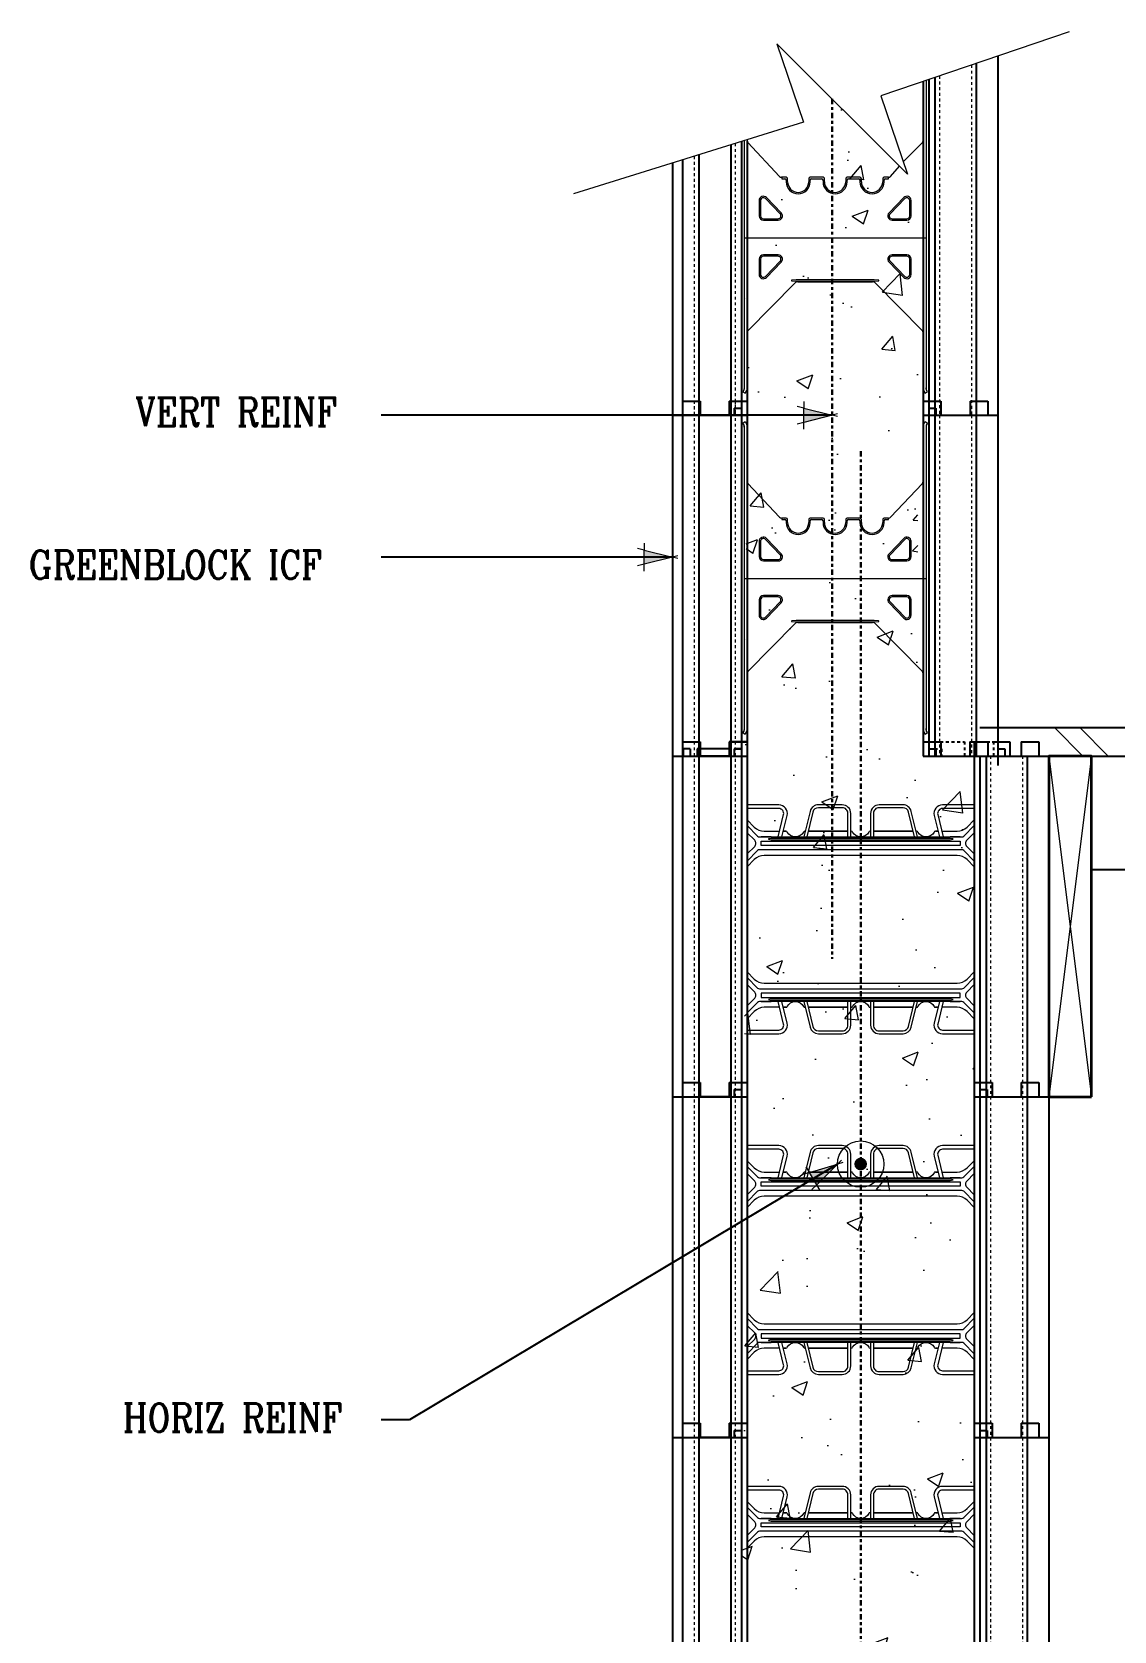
# Model space of a CAD drawing. Header units: inches. Extents: x -80.8 to 5.5, y 171.3 to 257.8.
# Drawn here: x -80.8 to -42.7, y 201.4 to 257.8 of the extents above; entities that cross this region are included whole.
import ezdxf

# ---------------------------------------------------------------- set-up
doc = ezdxf.new("R2010")
doc.units = ezdxf.units.IN
doc.header["$MEASUREMENT"] = 0
for name, pattern in [('CENTER', [2, 1.25, -0.25, 0.25, -0.25]), ('DASHED2', [0.375, 0.25, -0.125]), ('HIDDEN', [0.375, 0.25, -0.125])]:
    doc.linetypes.add(name, pattern=pattern)
for name, color, linetype, lineweight in [('A2 Hatch', 8, 'Continuous', 9), ('A4 medium', 7, 'Continuous', 35), ('DETAILS', 7, 'Continuous', 13), ('DIM', 3, 'Continuous', 13), ('REBAR', 2, 'CENTER', 30)]:
    doc.layers.add(name, color=color, linetype=linetype, lineweight=lineweight)
doc.styles.add('ARCTEXT', font='arctext.shx', dxfattribs={"width": 0.85})
doc.styles.add('RomanC', font='romanc.shx', dxfattribs={"width": 0.85, "height": 5})
doc.dimstyles.new('ARCTEXT1-4', dxfattribs={"dimtxt": 4, "dimasz": 2, "dimexe": 2, "dimexo": 2, "dimgap": 2, "dimtad": 1, "dimdec": 4, "dimzin": 3, "dimdsep": 46, "dimlunit": 4, "dimtxsty": 'ARCTEXT', "dimblk": 'ARCHTICK', "dimcen": 2, "dimaunit": 1, "dimadec": 0, "dimazin": 0, "dimtfac": 1, "dimtdec": 4, "dimtmove": 2, "dimatfit": 3, "dimldrblk": 'arrow', "dimfxl": 1, "dimtolj": 1, "dimtzin": 0, "dimarcsym": 0})

# ---------------------------------------------------------------- blocks, each defined once
blk = doc.blocks.new('_ArchTick')
at = {"color": 0, "linetype": 'ByBlock', "const_width": 0.15}
blk.add_lwpolyline([(-0.5, -0.5), (0.5, 0.5)], dxfattribs=at)
blk = doc.blocks.new('arrow')
at = {"layer": 'DIM'}
blk.add_hatch(color=253, dxfattribs=at).paths.add_polyline_path([(-2, 0.5), (-2, -0.5), (0, 0)])
at = {"layer": 'DIM', "lineweight": 9}
for points in [[(-2, 0.98), (-2, 0.5), (-2.47, 0.62)], [(0.37, 0.09), (0, 0)], [(0.37, -0.09), (0, 0)], [(-2, -0.98), (-2, -0.5), (-2.47, -0.62)]]:
    blk.add_lwpolyline(points, dxfattribs=at)
at = {"layer": 'DIM', "lineweight": 15}
blk.add_lwpolyline([(0, 0), (-2, -0.5), (-2, 0.5), (0, 0)], dxfattribs=at)

msp = doc.modelspace()

# ---------------------------------------------------------------- hatches: boundary and pattern name
at = {"layer": 'A2 Hatch', "ltscale": 0.15}
h = msp.add_hatch(dxfattribs=at)
h.set_pattern_fill('AR-CONC', color=256, scale=0.8, style=0)
h.set_pattern_definition([(50, (-6438.0454, 1604.6426), (5.7380815, -0.502017), [0.6, -6.6]), (355, (-6438.0454, 1604.6426), (-1.1100107, 6.017537), [0.48, -5.28]), (100.4514, (-6437.567, 1604.6007), (4.628075, 5.5155163), [0.5099215, -5.609137]), (46.1842, (-6438.0454, 1606.2426), (8.5379284, -1.324152), [0.9, -9.9]), (96.6356, (-6437.334, 1606.132), (7.477302, 7.792943), [0.764882, -8.413704]), (351.1842, (-6438.045, 1606.2426), (7.477296, 7.792949), [0.72, -7.92]), (21, (-6437.2454, 1605.8426), (4.7752564, -3.220951), [0.6, -6.6]), (326, (-6437.2454, 1605.8426), (1.9465227, 5.8012004), [0.48, -5.28]), (71.4514, (-6436.8475, 1605.574), (6.721781, 2.580244), [0.5099215, -5.609137]), (37.5, (-6438.0454, 1604.6426), (0.09727884, 2.6631508), [0, -5.216, 0, -5.36, 0, -5.3]), (7.5, (-6438.0454, 1604.6426), (2.1045563, 3.1552937), [0, -3.056, 0, -5.096, 0, -2.02]), (327.5, (-6439.8294, 1604.6426), (4.2705795, -0.180439), [0, -2, 0, -6.24, 0, -8.28]), (317.5, (-6440.6294, 1604.6426), (4.6654894, 0.8008399), [0, -2.6, 0, -4.144, 0, -5.88])])
h.paths.add_polyline_path([(-53.634, 254.595), (-55.621, 253.921), (-55.821, 196.905), (-52.951, 197.879), (-53.887, 200.639), (-49.291, 196.042), (-50.227, 198.802), (-47.621, 199.686), (-47.625, 232.268), (-49.625, 232.268), (-49.625, 255.954), (-50.91, 255.519), (-49.974, 252.759), (-54.57, 257.355)])
h = msp.add_hatch(color=256, dxfattribs=at)
edge = h.paths.add_edge_path()
edge.add_arc((-51.637, 217.893), 0.224, 0, 360)

# ---------------------------------------------------------------- linework, layer by layer
at = {"color": 1}
for p, q in [((-46.812, 256.909), (-46.812, 244.263)), ((-47.577, 256.649), (-47.577, 244.263)), ((-49.437, 256.018), (-49.437, 244.263)), ((-49.237, 256.086), (-49.237, 244.263)), ((-49.022, 256.159), (-49.022, 244.263)), ((-57.337, 253.436), (-57.337, 244.263)), ((-56.212, 253.788), (-56.212, 244.263)), ((-55.837, 253.905), (-55.837, 244.263)), ((-55.637, 253.916), (-55.637, 244.263)), ((-58.262, 253.146), (-58.262, 244.263)), ((-57.912, 253.256), (-57.912, 244.263)), ((-57.912, 244.763), (-57.287, 244.763)), ((-57.912, 244.763), (-57.912, 232.263)), ((-57.337, 244.763), (-57.337, 232.263)), ((-57.287, 244.763), (-57.287, 244.263)), ((-56.262, 244.763), (-56.262, 244.263)), ((-56.262, 244.763), (-55.637, 244.763)), ((-56.212, 244.763), (-56.212, 232.263)), ((-56.087, 244.513), (-56.087, 244.263)), ((-56.087, 244.513), (-55.837, 244.513)), ((-55.837, 244.513), (-55.837, 232.263)), ((-55.637, 244.763), (-55.637, 232.263)), ((-55.637, 244.763), (-55.637, 244.263)), ((-49.437, 244.763), (-49.437, 232.263)), ((-49.437, 244.763), (-48.812, 244.763)), ((-49.437, 244.763), (-49.437, 244.263)), ((-49.237, 244.513), (-49.237, 232.263)), ((-49.237, 244.513), (-48.987, 244.513)), ((-48.987, 244.513), (-48.987, 244.263)), ((-48.812, 244.763), (-48.812, 244.263)), ((-47.787, 244.763), (-47.787, 244.263)), ((-47.787, 244.763), (-47.162, 244.763)), ((-47.162, 244.763), (-47.162, 244.263)), ((-58.262, 244.263), (-55.637, 244.263)), ((-58.262, 244.263), (-56.087, 244.263)), ((-58.262, 244.263), (-58.262, 232.263)), ((-58.262, 244.263), (-56.087, 244.263)), ((-58.262, 244.263), (-55.637, 244.263)), ((-56.212, 244.263), (-57.337, 244.263)), ((-56.212, 244.263), (-57.337, 244.263)), ((-55.837, 244.263), (-55.637, 244.263)), ((-55.837, 244.263), (-55.637, 244.263)), ((-49.437, 244.263), (-49.237, 244.263)), ((-49.437, 244.263), (-46.812, 244.263)), ((-49.022, 244.263), (-46.812, 244.263)), ((-49.022, 244.263), (-49.022, 232.263)), ((-47.577, 244.263), (-47.577, 232.263)), ((-46.812, 244.263), (-46.812, 232.263)), ((-57.912, 232.763), (-57.287, 232.763)), ((-57.912, 232.763), (-57.912, 220.263)), ((-57.912, 232.763), (-57.287, 232.763)), ((-57.912, 232.763), (-57.287, 232.763)), ((-57.912, 232.763), (-57.287, 232.763)), ((-57.912, 232.763), (-57.287, 232.763)), ((-57.912, 232.763), (-57.287, 232.763)), ((-57.912, 232.763), (-57.287, 232.763)), ((-57.912, 232.763), (-57.287, 232.763)), ((-57.912, 232.763), (-57.287, 232.763)), ((-57.337, 232.763), (-57.337, 220.263)), ((-57.287, 232.763), (-57.287, 232.263)), ((-57.287, 232.763), (-57.287, 232.263)), ((-57.287, 232.763), (-57.287, 232.263)), ((-57.287, 232.763), (-57.287, 232.263)), ((-57.287, 232.763), (-57.287, 232.263)), ((-57.287, 232.763), (-57.287, 232.263)), ((-57.287, 232.763), (-57.287, 232.263)), ((-57.287, 232.763), (-57.287, 232.263)), ((-57.287, 232.763), (-57.287, 232.263)), ((-56.262, 232.763), (-56.262, 232.263)), ((-56.262, 232.763), (-55.637, 232.763)), ((-56.262, 232.763), (-56.262, 232.263)), ((-56.262, 232.763), (-55.637, 232.763)), ((-56.262, 232.763), (-56.262, 232.263)), ((-56.262, 232.763), (-55.637, 232.763)), ((-56.262, 232.763), (-56.262, 232.263)), ((-55.637, 232.763), (-56.262, 232.763)), ((-56.262, 232.763), (-56.262, 232.263)), ((-56.262, 232.763), (-55.637, 232.763)), ((-56.262, 232.763), (-56.262, 232.263)), ((-56.262, 232.763), (-55.637, 232.763)), ((-56.262, 232.763), (-56.262, 232.263)), ((-56.262, 232.763), (-55.637, 232.763)), ((-56.262, 232.763), (-56.262, 232.263)), ((-56.262, 232.763), (-55.637, 232.763)), ((-56.262, 232.763), (-56.262, 232.263)), ((-56.262, 232.763), (-55.637, 232.763)), ((-56.262, 232.763), (-56.262, 232.263)), ((-55.637, 232.763), (-56.262, 232.763)), ((-56.262, 232.763), (-56.262, 232.263)), ((-56.262, 232.763), (-55.637, 232.763)), ((-56.262, 232.763), (-56.262, 232.263)), ((-55.637, 232.763), (-56.262, 232.763)), ((-56.212, 232.763), (-56.212, 220.263)), ((-55.637, 232.763), (-55.637, 220.263)), ((-55.637, 232.763), (-55.637, 232.263)), ((-55.637, 232.763), (-55.637, 232.263)), ((-55.637, 232.763), (-55.637, 232.263)), ((-55.637, 232.763), (-55.637, 232.263)), ((-55.637, 232.763), (-55.637, 232.263)), ((-55.637, 232.763), (-55.637, 232.263)), ((-55.637, 232.763), (-55.637, 232.263)), ((-55.637, 232.763), (-55.637, 232.263)), ((-55.637, 232.763), (-55.637, 232.263)), ((-55.637, 232.763), (-55.637, 232.263)), ((-55.637, 232.763), (-55.637, 232.263)), ((-49.441, 232.763), (-49.441, 232.263)), ((-49.441, 232.763), (-48.816, 232.763)), ((-49.441, 232.763), (-49.441, 232.263)), ((-49.237, 232.763), (-49.237, 232.263)), ((-48.816, 232.763), (-48.816, 232.263)), ((-47.791, 232.763), (-47.791, 232.263)), ((-47.791, 232.763), (-47.166, 232.763)), ((-47.637, 232.763), (-47.637, 220.263)), ((-47.166, 232.763), (-47.166, 232.263)), ((-47.012, 232.763), (-46.387, 232.763)), ((-46.387, 232.763), (-46.387, 232.263)), ((-45.987, 232.763), (-45.987, 232.263)), ((-45.987, 232.763), (-45.362, 232.763)), ((-45.362, 232.763), (-45.362, 232.263)), ((-45.362, 232.763), (-45.362, 232.263)), ((-58.262, 232.263), (-58.262, 220.263)), ((-58.262, 232.263), (-56.087, 232.263)), ((-58.262, 232.263), (-55.637, 232.263)), ((-58.262, 232.263), (-55.637, 232.263)), ((-58.262, 232.263), (-55.637, 232.263)), ((-58.262, 232.263), (-56.087, 232.263)), ((-58.262, 232.263), (-56.087, 232.263)), ((-58.262, 232.263), (-55.637, 232.263)), ((-58.262, 232.263), (-55.637, 232.263)), ((-58.262, 232.263), (-55.637, 232.263)), ((-58.262, 232.263), (-56.087, 232.263)), ((-58.262, 232.263), (-56.087, 232.263)), ((-58.262, 232.263), (-55.637, 232.263)), ((-58.262, 232.263), (-55.637, 232.263)), ((-58.262, 232.263), (-56.087, 232.263)), ((-58.262, 232.263), (-56.087, 232.263)), ((-58.262, 232.263), (-55.637, 232.263)), ((-58.262, 232.263), (-56.087, 232.263)), ((-58.262, 232.263), (-56.087, 232.263)), ((-58.262, 232.263), (-55.637, 232.263)), ((-58.262, 232.263), (-55.637, 232.263)), ((-57.887, 232.513), (-57.887, 232.263)), ((-57.637, 232.513), (-57.887, 232.513)), ((-57.887, 232.513), (-57.887, 232.263)), ((-57.637, 232.513), (-57.887, 232.513)), ((-57.887, 232.513), (-57.887, 232.263)), ((-57.637, 232.513), (-57.887, 232.513)), ((-57.637, 232.513), (-57.637, 232.263)), ((-57.637, 232.513), (-57.637, 232.263)), ((-57.637, 232.513), (-57.637, 232.263)), ((-56.262, 232.513), (-57.387, 232.513)), ((-57.387, 232.513), (-57.387, 232.263)), ((-56.262, 232.513), (-57.387, 232.513)), ((-57.387, 232.513), (-57.387, 232.263)), ((-56.262, 232.513), (-57.387, 232.513)), ((-57.387, 232.513), (-57.387, 232.263)), ((-56.212, 232.263), (-57.337, 232.263)), ((-56.212, 232.263), (-57.337, 232.263)), ((-56.212, 232.263), (-57.337, 232.263)), ((-56.212, 232.263), (-57.337, 232.263)), ((-56.212, 232.263), (-57.337, 232.263)), ((-56.212, 232.263), (-57.337, 232.263)), ((-56.212, 232.263), (-57.337, 232.263)), ((-56.212, 232.263), (-57.337, 232.263)), ((-56.212, 232.263), (-57.337, 232.263)), ((-56.087, 232.513), (-56.087, 232.263)), ((-56.087, 232.513), (-55.837, 232.513)), ((-56.087, 232.513), (-56.087, 232.263)), ((-56.087, 232.513), (-55.837, 232.513)), ((-56.087, 232.513), (-56.087, 232.263)), ((-56.087, 232.513), (-55.837, 232.513)), ((-56.087, 232.513), (-56.087, 232.263)), ((-55.837, 232.513), (-56.087, 232.513)), ((-56.087, 232.513), (-56.087, 232.263)), ((-56.087, 232.513), (-55.837, 232.513)), ((-56.087, 232.513), (-56.087, 232.263)), ((-56.087, 232.513), (-55.837, 232.513)), ((-56.087, 232.513), (-56.087, 232.263)), ((-56.087, 232.513), (-55.837, 232.513)), ((-56.087, 232.513), (-56.087, 232.263)), ((-56.087, 232.513), (-55.837, 232.513)), ((-56.087, 232.513), (-56.087, 232.263)), ((-56.087, 232.513), (-55.837, 232.513)), ((-56.087, 232.513), (-56.087, 232.263)), ((-55.837, 232.513), (-56.087, 232.513)), ((-56.087, 232.513), (-56.087, 232.263)), ((-56.087, 232.513), (-55.837, 232.513)), ((-56.087, 232.513), (-56.087, 232.263)), ((-55.837, 232.513), (-56.087, 232.513)), ((-55.837, 232.513), (-55.837, 220.263)), ((-55.837, 232.513), (-55.837, 232.263)), ((-55.837, 232.513), (-55.837, 232.263)), ((-55.837, 232.513), (-55.837, 232.263)), ((-55.837, 232.263), (-55.637, 232.263)), ((-55.837, 232.263), (-55.637, 232.263)), ((-55.837, 232.263), (-55.637, 232.263)), ((-55.837, 232.263), (-55.637, 232.263)), ((-55.837, 232.263), (-55.637, 232.263)), ((-55.837, 232.263), (-55.637, 232.263)), ((-55.837, 232.263), (-55.637, 232.263)), ((-55.837, 232.263), (-55.637, 232.263)), ((-55.837, 232.263), (-55.637, 232.263)), ((-49.441, 232.263), (-49.241, 232.263)), ((-49.437, 232.263), (-47.016, 232.263)), ((-49.437, 232.263), (-47.016, 232.263)), ((-49.437, 232.263), (-46.812, 232.263)), ((-49.241, 232.513), (-48.991, 232.513)), ((-49.226, 232.263), (-47.016, 232.263)), ((-48.991, 232.513), (-48.991, 232.263)), ((-47.437, 232.263), (-47.437, 220.263)), ((-47.222, 232.263), (-45.012, 232.263)), ((-47.222, 232.263), (-47.222, 220.263)), ((-47.012, 232.263), (-46.812, 232.263)), ((-47.012, 232.263), (-46.812, 232.263)), ((-47.012, 232.263), (-46.812, 232.263)), ((-46.812, 232.513), (-46.812, 231.924)), ((-46.812, 232.513), (-46.562, 232.513)), ((-46.562, 232.513), (-46.562, 232.263)), ((-45.777, 232.263), (-45.777, 230.889)), ((-45.777, 232.263), (-45.777, 220.263)), ((-45.012, 232.263), (-45.012, 220.263)), ((-45.012, 232.263), (-45.012, 220.263)), ((-57.912, 220.763), (-57.287, 220.763)), ((-57.912, 220.763), (-57.912, 208.263)), ((-57.337, 220.763), (-57.337, 208.263)), ((-57.287, 220.763), (-57.287, 220.263)), ((-56.262, 220.763), (-56.262, 220.263)), ((-56.262, 220.763), (-55.637, 220.763)), ((-56.212, 220.763), (-56.212, 208.263)), ((-55.637, 220.763), (-55.637, 208.263)), ((-47.637, 220.763), (-47.637, 208.263)), ((-47.637, 220.763), (-47.012, 220.763)), ((-47.012, 220.763), (-47.012, 220.263)), ((-45.987, 220.763), (-45.987, 220.263)), ((-45.987, 220.763), (-45.362, 220.763)), ((-45.362, 220.763), (-45.362, 220.263)), ((-45.362, 220.763), (-45.362, 220.263)), ((-58.262, 220.263), (-55.637, 220.263)), ((-58.262, 220.263), (-58.262, 208.263)), ((-58.262, 220.263), (-56.087, 220.263)), ((-56.212, 220.263), (-57.337, 220.263)), ((-56.087, 220.513), (-56.087, 220.263)), ((-56.087, 220.513), (-55.837, 220.513)), ((-55.837, 220.513), (-55.837, 208.263)), ((-55.837, 220.263), (-55.637, 220.263)), ((-47.637, 220.263), (-45.012, 220.263)), ((-47.637, 220.263), (-47.437, 220.263)), ((-47.437, 220.513), (-47.437, 208.263)), ((-47.437, 220.513), (-47.187, 220.513)), ((-47.222, 220.263), (-45.012, 220.263)), ((-47.222, 220.263), (-47.222, 208.263)), ((-47.187, 220.513), (-47.187, 220.263)), ((-45.777, 220.263), (-45.777, 208.263)), ((-45.012, 220.263), (-45.012, 208.263)), ((-57.912, 208.763), (-57.287, 208.763)), ((-57.912, 208.763), (-57.912, 196.326)), ((-57.337, 208.763), (-57.337, 196.506)), ((-57.287, 208.763), (-57.287, 208.263)), ((-56.262, 208.763), (-56.262, 208.263)), ((-56.262, 208.763), (-55.637, 208.763)), ((-56.212, 208.763), (-56.212, 196.858)), ((-56.087, 208.513), (-56.087, 208.263)), ((-56.087, 208.513), (-55.837, 208.513)), ((-55.837, 208.513), (-55.837, 196.975)), ((-55.637, 208.763), (-55.637, 197.038)), ((-47.637, 208.763), (-47.637, 199.605)), ((-47.637, 208.763), (-47.012, 208.763)), ((-47.437, 208.513), (-47.437, 199.667)), ((-47.437, 208.513), (-47.187, 208.513)), ((-47.187, 208.513), (-47.187, 208.263)), ((-47.012, 208.763), (-47.012, 208.263)), ((-45.987, 208.763), (-45.987, 208.263)), ((-45.987, 208.763), (-45.362, 208.763)), ((-45.362, 208.763), (-45.362, 208.263)), ((-58.262, 208.263), (-55.637, 208.263)), ((-58.262, 208.263), (-58.262, 196.216)), ((-58.262, 208.263), (-56.087, 208.263)), ((-56.212, 208.263), (-57.337, 208.263)), ((-55.837, 208.263), (-55.637, 208.263)), ((-47.637, 208.263), (-45.012, 208.263)), ((-47.637, 208.263), (-47.437, 208.263)), ((-47.222, 208.263), (-45.012, 208.263)), ((-47.222, 208.263), (-47.222, 199.733)), ((-45.777, 208.263), (-45.777, 200.181)), ((-45.012, 208.263), (-45.012, 200.418))]:
    msp.add_line(p, q, dxfattribs=at)
at = {"color": 1, "linetype": 'HIDDEN', "ltscale": 0.02}
for p, q in [((-57.912, 244.763), (-57.287, 244.763)), ((-57.912, 244.763), (-57.912, 244.263)), ((-57.287, 244.763), (-57.287, 244.263)), ((-56.262, 244.763), (-56.262, 244.263)), ((-56.262, 244.763), (-55.637, 244.763)), ((-49.437, 244.763), (-48.812, 244.763)), ((-49.237, 244.513), (-49.237, 244.263)), ((-49.237, 244.513), (-48.987, 244.513)), ((-48.987, 244.513), (-48.987, 244.263)), ((-48.812, 244.763), (-48.812, 244.263)), ((-47.787, 244.763), (-47.787, 244.263)), ((-47.787, 244.763), (-47.162, 244.763)), ((-47.162, 244.763), (-47.162, 244.263)), ((-57.912, 232.763), (-57.287, 232.763)), ((-57.912, 232.763), (-57.912, 232.263)), ((-57.912, 232.763), (-57.287, 232.763)), ((-57.912, 232.763), (-57.912, 232.263)), ((-57.912, 232.763), (-57.287, 232.763)), ((-57.912, 232.763), (-57.287, 232.763)), ((-57.912, 232.763), (-57.912, 232.263)), ((-57.912, 232.763), (-57.287, 232.763)), ((-57.912, 232.763), (-57.912, 232.263)), ((-57.912, 232.763), (-57.287, 232.763)), ((-57.912, 232.763), (-57.287, 232.763)), ((-57.912, 232.763), (-57.912, 232.263)), ((-57.912, 232.763), (-57.287, 232.763)), ((-57.912, 232.763), (-57.287, 232.763)), ((-57.912, 232.763), (-57.912, 232.263)), ((-57.912, 232.763), (-57.287, 232.763)), ((-57.912, 232.763), (-57.912, 232.263)), ((-57.912, 232.763), (-57.287, 232.763)), ((-57.912, 232.763), (-57.912, 232.263)), ((-57.287, 232.763), (-57.287, 232.263)), ((-57.287, 232.763), (-57.287, 232.263)), ((-57.287, 232.763), (-57.287, 232.263)), ((-57.287, 232.763), (-57.287, 232.263)), ((-57.287, 232.763), (-57.287, 232.263)), ((-57.287, 232.763), (-57.287, 232.263)), ((-57.287, 232.763), (-57.287, 232.263)), ((-57.287, 232.763), (-57.287, 232.263)), ((-57.287, 232.763), (-57.287, 232.263)), ((-57.287, 232.763), (-57.287, 232.263)), ((-57.287, 232.763), (-57.287, 232.263)), ((-56.262, 232.763), (-56.262, 232.263)), ((-56.262, 232.763), (-55.637, 232.763)), ((-56.262, 232.763), (-56.262, 232.263)), ((-56.262, 232.763), (-55.637, 232.763)), ((-56.262, 232.763), (-56.262, 232.263)), ((-56.262, 232.763), (-55.637, 232.763)), ((-56.262, 232.763), (-56.262, 232.263)), ((-56.262, 232.763), (-55.637, 232.763)), ((-56.262, 232.763), (-56.262, 232.263)), ((-56.262, 232.763), (-55.637, 232.763)), ((-56.262, 232.763), (-56.262, 232.263)), ((-56.262, 232.763), (-55.637, 232.763)), ((-56.262, 232.763), (-56.262, 232.263)), ((-56.262, 232.763), (-55.637, 232.763)), ((-56.262, 232.763), (-56.262, 232.263)), ((-56.262, 232.763), (-55.637, 232.763)), ((-56.262, 232.763), (-56.262, 232.263)), ((-56.262, 232.763), (-55.637, 232.763)), ((-56.262, 232.763), (-56.262, 232.263)), ((-56.262, 232.763), (-55.637, 232.763)), ((-56.262, 232.763), (-56.262, 232.263)), ((-56.262, 232.763), (-55.637, 232.763)), ((-49.441, 232.763), (-48.816, 232.763)), ((-49.441, 232.763), (-48.816, 232.763)), ((-49.237, 232.763), (-47.987, 232.763)), ((-48.816, 232.763), (-48.816, 232.263)), ((-48.816, 232.763), (-48.816, 232.263)), ((-47.987, 232.763), (-47.987, 232.263)), ((-47.791, 232.763), (-47.791, 232.263)), ((-47.791, 232.763), (-47.166, 232.763)), ((-47.791, 232.763), (-47.791, 232.263)), ((-47.791, 232.763), (-47.166, 232.763)), ((-47.587, 232.763), (-47.587, 232.263)), ((-47.587, 232.763), (-46.962, 232.763)), ((-47.166, 232.763), (-47.166, 232.263)), ((-47.166, 232.763), (-47.166, 232.263)), ((-46.962, 232.763), (-46.962, 232.263)), ((-49.241, 232.513), (-49.241, 232.263)), ((-49.241, 232.513), (-48.991, 232.513)), ((-49.241, 232.513), (-49.241, 232.263)), ((-49.241, 232.513), (-48.991, 232.513)), ((-49.037, 232.513), (-48.787, 232.513)), ((-48.991, 232.513), (-48.991, 232.263)), ((-48.991, 232.513), (-48.991, 232.263)), ((-48.787, 232.513), (-48.787, 232.263)), ((-57.912, 220.763), (-57.287, 220.763)), ((-57.287, 220.763), (-57.287, 220.263)), ((-56.262, 220.763), (-56.262, 220.263)), ((-56.262, 220.763), (-55.637, 220.763)), ((-47.637, 220.763), (-47.012, 220.763)), ((-47.012, 220.763), (-47.012, 220.263)), ((-45.987, 220.763), (-45.987, 220.263)), ((-45.987, 220.763), (-45.362, 220.763)), ((-45.362, 220.763), (-45.362, 220.263)), ((-45.362, 220.763), (-45.362, 220.263)), ((-57.912, 208.763), (-57.287, 208.763)), ((-57.287, 208.763), (-57.287, 208.263)), ((-56.262, 208.763), (-56.262, 208.263)), ((-56.262, 208.763), (-55.637, 208.763)), ((-47.637, 208.763), (-47.012, 208.763)), ((-47.012, 208.763), (-47.012, 208.263)), ((-45.987, 208.763), (-45.987, 208.263)), ((-45.987, 208.763), (-45.362, 208.763)), ((-45.362, 208.763), (-45.362, 208.263))]:
    msp.add_line(p, q, dxfattribs=at)
at = {"ltscale": 0.15}
for p, q in [((-57.287, 244.263), (-56.262, 244.263)), ((-57.287, 244.263), (-56.262, 244.263)), ((-47.437, 233.263), (2.357, 233.263)), ((-57.287, 232.263), (-56.262, 232.263)), ((-57.287, 232.263), (-56.262, 232.263)), ((-57.287, 232.263), (-56.262, 232.263)), ((-57.287, 232.263), (-56.262, 232.263)), ((-57.287, 232.263), (-56.262, 232.263)), ((-57.287, 232.263), (-56.262, 232.263)), ((-57.287, 232.263), (-56.262, 232.263)), ((-57.287, 232.263), (-56.262, 232.263)), ((-57.287, 232.263), (-56.262, 232.263)), ((-45.012, 232.263), (1.863, 232.263)), ((-43.512, 228.263), (-0.111, 228.263)), ((-57.287, 220.263), (-56.262, 220.263)), ((-57.287, 208.263), (-56.262, 208.263))]:
    msp.add_line(p, q, dxfattribs=at)
at = {"layer": 'A2 Hatch', "linetype": 'DASHED2', "ltscale": 0.15}
for p, q in [((-47.737, 256.595), (-47.737, 244.263)), ((-48.862, 256.213), (-48.862, 244.263)), ((-56.052, 253.838), (-56.052, 244.263)), ((-57.497, 253.386), (-57.497, 244.263)), ((-57.497, 244.763), (-57.497, 232.263)), ((-56.052, 244.763), (-56.052, 232.263)), ((-48.862, 244.263), (-48.862, 232.263)), ((-47.737, 244.263), (-47.737, 232.263)), ((-57.497, 232.763), (-57.497, 220.263)), ((-56.052, 232.763), (-56.052, 220.263)), ((-47.062, 232.263), (-47.062, 220.263)), ((-45.937, 232.263), (-45.937, 231.049)), ((-45.937, 232.263), (-45.937, 220.263)), ((-57.497, 220.763), (-57.497, 208.263)), ((-56.052, 220.763), (-56.052, 208.263)), ((-47.062, 220.263), (-47.062, 208.263)), ((-45.937, 220.263), (-45.937, 208.263)), ((-57.497, 208.763), (-57.497, 196.456)), ((-56.052, 208.763), (-56.052, 196.908)), ((-47.062, 208.263), (-47.062, 199.783)), ((-45.937, 208.263), (-45.937, 200.132))]:
    msp.add_line(p, q, dxfattribs=at)
at = {"layer": 'A2 Hatch', "ltscale": 0.15}
for p, q in [((-43.811, 232.263), (-44.811, 233.263)), ((-42.927, 232.263), (-43.927, 233.263)), ((-45.012, 232.263), (-43.512, 220.263)), ((-43.512, 232.263), (-45.012, 220.263))]:
    msp.add_line(p, q, dxfattribs=at)
msp.add_circle((-51.637, 217.893), 0.816, dxfattribs=at)
at = {"layer": 'A4 medium', "ltscale": 0.15}
msp.add_lwpolyline([(-43.512, 220.263), (-43.512, 232.263), (-45.012, 232.263), (-45.012, 220.263)], close=True, dxfattribs=at)
at = {"layer": 'DETAILS', "color": 6, "lineweight": 20}
for p, q in [((-49.437, 253.933), (-49.437, 256.018)), ((-49.337, 256.052), (-49.337, 245.19)), ((-55.737, 253.936), (-55.737, 245.19)), ((-55.637, 253.968), (-55.637, 247.171)), ((-55.609, 253.864), (-54.491, 252.674)), ((-50.139, 253.192), (-49.464, 253.864)), ((-49.437, 247.171), (-49.437, 253.933)), ((-50.582, 252.674), (-50.272, 253.036)), ((-54.419, 252.643), (-54.412, 252.643)), ((-54.262, 252.643), (-54.419, 252.643)), ((-54.412, 252.643), (-54.412, 252.593)), ((-54.412, 252.593), (-54.312, 252.593)), ((-54.262, 252.543), (-54.262, 252.488)), ((-54.212, 252.488), (-54.212, 252.593)), ((-53.462, 252.593), (-53.462, 252.488)), ((-52.962, 252.643), (-53.412, 252.643)), ((-53.412, 252.488), (-53.412, 252.543)), ((-53.362, 252.593), (-53.012, 252.593)), ((-52.962, 252.543), (-52.962, 252.488)), ((-52.912, 252.488), (-52.912, 252.593)), ((-52.162, 252.593), (-52.162, 252.488)), ((-51.662, 252.643), (-52.112, 252.643)), ((-52.112, 252.488), (-52.112, 252.543)), ((-52.062, 252.593), (-51.712, 252.593)), ((-51.662, 252.543), (-51.662, 252.488)), ((-51.612, 252.488), (-51.612, 252.593)), ((-50.862, 252.593), (-50.862, 252.488)), ((-50.654, 252.643), (-50.812, 252.643)), ((-50.812, 252.488), (-50.812, 252.543)), ((-50.762, 252.593), (-50.662, 252.593)), ((-50.662, 252.593), (-50.662, 252.643)), ((-50.662, 252.643), (-50.654, 252.643)), ((-55.212, 251.824), (-55.212, 251.283)), ((-55.162, 251.824), (-55.162, 251.283)), ((-54.47, 251.352), (-54.989, 251.893)), ((-54.434, 251.387), (-54.953, 251.928)), ((-50.12, 251.928), (-50.639, 251.387)), ((-50.084, 251.893), (-50.603, 251.352)), ((-49.912, 251.283), (-49.912, 251.824)), ((-49.862, 251.283), (-49.862, 251.824)), ((-55.062, 251.183), (-54.542, 251.183)), ((-50.531, 251.183), (-50.012, 251.183)), ((-55.062, 251.133), (-54.542, 251.133)), ((-50.531, 251.133), (-50.012, 251.133)), ((-55.737, 250.513), (-49.337, 250.513)), ((-55.212, 249.763), (-55.212, 249.222)), ((-55.162, 249.763), (-55.162, 249.222)), ((-54.542, 249.913), (-55.062, 249.913)), ((-54.542, 249.863), (-55.062, 249.863)), ((-54.989, 249.153), (-54.47, 249.694)), ((-54.953, 249.118), (-54.434, 249.659)), ((-50.639, 249.659), (-50.12, 249.118)), ((-50.603, 249.694), (-50.084, 249.153)), ((-50.012, 249.913), (-50.531, 249.913)), ((-50.012, 249.863), (-50.531, 249.863)), ((-49.912, 249.222), (-49.912, 249.763)), ((-49.862, 249.222), (-49.862, 249.763)), ((-55.607, 247.242), (-53.955, 248.919)), ((-53.907, 249.033), (-54.063, 249.018)), ((-54.063, 248.998), (-53.907, 248.983)), ((-52.537, 249.033), (-53.907, 249.033)), ((-53.907, 248.983), (-52.537, 248.983)), ((-53.849, 248.963), (-52.537, 248.963)), ((-51.166, 249.033), (-52.537, 249.033)), ((-52.537, 248.983), (-51.166, 248.983)), ((-52.537, 248.963), (-51.224, 248.963)), ((-51.01, 249.018), (-51.166, 249.033)), ((-51.166, 248.983), (-51.01, 248.998)), ((-51.118, 248.919), (-49.466, 247.242)), ((-55.637, 245.163), (-55.637, 247.171)), ((-49.437, 247.171), (-49.437, 245.163)), ((-55.743, 245.165), (-55.789, 245.086)), ((-55.789, 245.086), (-55.702, 245.036)), ((-55.737, 245.227), (-55.737, 245.19)), ((-55.702, 245.036), (-55.643, 245.138)), ((-49.43, 245.138), (-49.371, 245.036)), ((-49.371, 245.036), (-49.284, 245.086)), ((-49.337, 245.19), (-49.337, 245.227)), ((-49.284, 245.086), (-49.33, 245.165)), ((-55.789, 243.99), (-55.702, 244.04)), ((-55.743, 243.911), (-55.789, 243.99)), ((-55.737, 243.888), (-55.737, 233.19)), ((-55.737, 243.849), (-55.737, 243.886)), ((-55.702, 244.04), (-55.643, 243.937)), ((-55.637, 243.912), (-55.637, 241.933)), ((-49.437, 241.933), (-49.437, 243.912)), ((-49.43, 243.937), (-49.371, 244.04)), ((-49.371, 244.04), (-49.284, 243.99)), ((-49.337, 243.888), (-49.337, 233.19)), ((-49.337, 243.886), (-49.337, 243.849)), ((-49.284, 243.99), (-49.33, 243.911)), ((-55.637, 241.933), (-55.637, 235.171)), ((-55.609, 241.864), (-54.491, 240.674)), ((-50.582, 240.674), (-49.464, 241.864)), ((-49.437, 235.171), (-49.437, 241.933)), ((-54.419, 240.643), (-54.412, 240.643)), ((-54.262, 240.643), (-54.419, 240.643)), ((-54.412, 240.643), (-54.412, 240.593)), ((-54.412, 240.593), (-54.312, 240.593)), ((-54.262, 240.543), (-54.262, 240.488)), ((-54.212, 240.488), (-54.212, 240.593)), ((-53.462, 240.593), (-53.462, 240.488)), ((-52.962, 240.643), (-53.412, 240.643)), ((-53.412, 240.488), (-53.412, 240.543)), ((-53.362, 240.593), (-53.012, 240.593)), ((-52.962, 240.543), (-52.962, 240.488)), ((-52.912, 240.488), (-52.912, 240.593)), ((-52.162, 240.593), (-52.162, 240.488)), ((-51.662, 240.643), (-52.112, 240.643)), ((-52.112, 240.488), (-52.112, 240.543)), ((-52.062, 240.593), (-51.712, 240.593)), ((-51.662, 240.543), (-51.662, 240.488)), ((-51.612, 240.488), (-51.612, 240.593)), ((-50.862, 240.593), (-50.862, 240.488)), ((-50.654, 240.643), (-50.812, 240.643)), ((-50.812, 240.488), (-50.812, 240.543)), ((-50.762, 240.593), (-50.662, 240.593)), ((-50.662, 240.593), (-50.662, 240.643)), ((-50.662, 240.643), (-50.654, 240.643)), ((-54.47, 239.352), (-54.989, 239.893)), ((-54.434, 239.387), (-54.953, 239.928)), ((-50.12, 239.928), (-50.639, 239.387)), ((-50.084, 239.893), (-50.603, 239.352)), ((-55.212, 239.824), (-55.212, 239.283)), ((-55.162, 239.824), (-55.162, 239.283)), ((-49.912, 239.283), (-49.912, 239.824)), ((-49.862, 239.283), (-49.862, 239.824)), ((-55.062, 239.183), (-54.542, 239.183)), ((-55.062, 239.133), (-54.542, 239.133)), ((-50.531, 239.183), (-50.012, 239.183)), ((-50.531, 239.133), (-50.012, 239.133)), ((-55.737, 238.513), (-49.337, 238.513)), ((-55.212, 237.763), (-55.212, 237.222)), ((-55.162, 237.763), (-55.162, 237.222)), ((-54.542, 237.913), (-55.062, 237.913)), ((-54.542, 237.863), (-55.062, 237.863)), ((-54.989, 237.153), (-54.47, 237.694)), ((-54.953, 237.118), (-54.434, 237.659)), ((-50.639, 237.659), (-50.12, 237.118)), ((-50.603, 237.694), (-50.084, 237.153)), ((-50.012, 237.913), (-50.531, 237.913)), ((-50.012, 237.863), (-50.531, 237.863)), ((-49.912, 237.222), (-49.912, 237.763)), ((-49.862, 237.222), (-49.862, 237.763)), ((-55.607, 235.242), (-53.955, 236.919)), ((-53.907, 237.033), (-54.063, 237.018)), ((-54.063, 236.998), (-53.907, 236.983)), ((-52.537, 237.033), (-53.907, 237.033)), ((-53.907, 236.983), (-52.537, 236.983)), ((-53.849, 236.963), (-52.537, 236.963)), ((-51.166, 237.033), (-52.537, 237.033)), ((-52.537, 236.983), (-51.166, 236.983)), ((-52.537, 236.963), (-51.224, 236.963)), ((-51.01, 237.018), (-51.166, 237.033)), ((-51.166, 236.983), (-51.01, 236.998)), ((-51.118, 236.919), (-49.466, 235.242)), ((-55.637, 233.163), (-55.637, 235.171)), ((-49.437, 235.171), (-49.437, 233.163)), ((-55.743, 233.165), (-55.789, 233.086)), ((-55.737, 233.227), (-55.737, 233.19)), ((-55.702, 233.036), (-55.643, 233.138)), ((-49.43, 233.138), (-49.371, 233.036)), ((-49.337, 233.19), (-49.337, 233.227)), ((-49.284, 233.086), (-49.33, 233.165)), ((-55.789, 233.086), (-55.702, 233.036)), ((-49.371, 233.036), (-49.284, 233.086))]:
    msp.add_line(p, q, dxfattribs=at)
for points in [[(-54.407, 229.413), (-54.224, 230.172, 0.485338), (-54.516, 230.543), (-55.637, 230.543)], [(-54.787, 229.413), (-54.887, 229.413), (-55.137, 229.413), (-54.541, 229.413), (-54.351, 230.203, 0.485338), (-54.516, 230.413), (-55.637, 230.413)], [(-51.985, 229.413), (-51.985, 230.243, 0.414214), (-52.285, 230.543), (-53.127, 230.543, 0.346495), (-53.419, 230.313), (-53.636, 229.413)], [(-52.085, 229.413), (-52.085, 230.243, 0.414214), (-52.285, 230.443), (-53.127, 230.443, 0.346495), (-53.322, 230.29), (-53.533, 229.413)], [(-49.637, 229.413), (-49.854, 230.313, 0.346495), (-50.146, 230.543), (-50.988, 230.543, 0.414214), (-51.288, 230.243), (-51.288, 229.413)], [(-49.74, 229.413), (-49.952, 230.29, 0.346495), (-50.146, 230.443), (-50.988, 230.443, 0.414214), (-51.188, 230.243), (-51.188, 229.413)], [(-47.637, 230.543), (-48.757, 230.543, 0.485338), (-49.049, 230.172), (-48.866, 229.413)], [(-47.637, 230.413), (-48.757, 230.413, 0.485338), (-48.923, 230.203), (-48.732, 229.413), (-48.136, 229.413), (-48.386, 229.413), (-48.486, 229.413)], [(-55.637, 230.012), (-55.384, 229.759, 0.198912), (-55.03, 229.613), (-54.493, 229.613)], [(-55.637, 229.812), (-55.266, 229.442, 0.198912), (-55.196, 229.413), (-51.637, 229.413, -0.279322), (-51.922, 229.586, 0.279322), (-51.967, 229.613)], [(-51.306, 229.613, 0.279322), (-51.351, 229.586, -0.279322), (-51.637, 229.413), (-48.077, 229.413, 0.198912), (-48.007, 229.442), (-47.637, 229.812)], [(-48.78, 229.613), (-48.243, 229.613, 0.198912), (-47.889, 229.759), (-47.637, 230.012)], [(-55.637, 228.813), (-55.368, 229.082, 0.414214), (-55.368, 229.294), (-55.637, 229.562)], [(-53.606, 229.613, 0.279322), (-53.65, 229.586, -0.605918), (-54.222, 229.586, 0.279322), (-54.266, 229.613), (-54.359, 229.613), (-54.266, 229.613)], [(-49.007, 229.613), (-48.914, 229.613), (-49.007, 229.613, 0.279322), (-49.051, 229.586, -0.605918), (-49.623, 229.586, 0.279322), (-49.667, 229.613)], [(-47.637, 229.562), (-47.905, 229.294, 0.414214), (-47.905, 229.082), (-47.637, 228.813)], [(-47.637, 228.563), (-48.007, 228.934, 0.198912), (-48.077, 228.963), (-51.637, 228.963), (-55.196, 228.963, 0.198912), (-55.266, 228.934), (-55.637, 228.563)], [(-47.637, 228.363), (-47.889, 228.616, 0.198912), (-48.243, 228.763), (-51.637, 228.763), (-55.03, 228.763, 0.198912), (-55.384, 228.616), (-55.637, 228.363)], [(-55.637, 224.662), (-55.384, 224.409, 0.198912), (-55.03, 224.263), (-51.637, 224.263), (-48.243, 224.263, 0.198912), (-47.889, 224.409), (-47.637, 224.662)], [(-55.637, 224.462), (-55.266, 224.092, 0.198912), (-55.196, 224.063), (-51.637, 224.063), (-48.077, 224.063, 0.198912), (-48.007, 224.092), (-47.637, 224.462)], [(-55.637, 223.463), (-55.368, 223.732, 0.414214), (-55.368, 223.944), (-55.637, 224.212)], [(-47.637, 224.212), (-47.905, 223.944, 0.414214), (-47.905, 223.732), (-47.637, 223.463)], [(-51.967, 223.413, 0.279322), (-51.922, 223.44, -0.279322), (-51.637, 223.613), (-55.196, 223.613, 0.198912), (-55.266, 223.584), (-55.637, 223.213)], [(-55.637, 222.613), (-54.516, 222.613, 0.485338), (-54.351, 222.823), (-54.541, 223.613), (-55.137, 223.613), (-54.887, 223.613), (-54.787, 223.613)], [(-55.637, 222.483), (-54.516, 222.483, 0.485338), (-54.224, 222.853), (-54.407, 223.613)], [(-54.266, 223.413), (-54.359, 223.413), (-54.266, 223.413, 0.279322), (-54.222, 223.44, -0.605918), (-53.65, 223.44, 0.279322), (-53.606, 223.413)], [(-53.636, 223.613), (-53.419, 222.712, 0.346495), (-53.127, 222.483), (-52.285, 222.483, 0.414214), (-51.985, 222.783), (-51.985, 223.613)], [(-53.533, 223.613), (-53.322, 222.736, 0.346495), (-53.127, 222.583), (-52.285, 222.583, 0.414214), (-52.085, 222.783), (-52.085, 223.613)], [(-47.637, 223.213), (-48.007, 223.584, 0.198912), (-48.077, 223.613), (-51.637, 223.613, -0.279322), (-51.351, 223.44, 0.279322), (-51.306, 223.413)], [(-51.288, 223.613), (-51.288, 222.783, 0.414214), (-50.988, 222.483), (-50.146, 222.483, 0.346495), (-49.854, 222.712), (-49.637, 223.613)], [(-51.188, 223.613), (-51.188, 222.783, 0.414214), (-50.988, 222.583), (-50.146, 222.583, 0.346495), (-49.952, 222.736), (-49.74, 223.613)], [(-49.667, 223.413, 0.279322), (-49.623, 223.44, -0.605918), (-49.051, 223.44, 0.279322), (-49.007, 223.413), (-48.914, 223.413), (-49.007, 223.413)], [(-48.866, 223.613), (-49.049, 222.853, 0.485338), (-48.757, 222.483), (-47.637, 222.483)], [(-48.486, 223.613), (-48.386, 223.613), (-48.136, 223.613), (-48.732, 223.613), (-48.923, 222.823, 0.485338), (-48.757, 222.613), (-47.637, 222.613)], [(-54.493, 223.413), (-55.03, 223.413, 0.198912), (-55.384, 223.266), (-55.637, 223.013)], [(-47.637, 223.013), (-47.889, 223.266, 0.198912), (-48.243, 223.413), (-48.78, 223.413)], [(-54.407, 217.413), (-54.224, 218.172, 0.485338), (-54.516, 218.543), (-55.637, 218.543)], [(-51.985, 217.413), (-51.985, 218.243, 0.414214), (-52.285, 218.543), (-53.127, 218.543, 0.346495), (-53.419, 218.313), (-53.636, 217.413)], [(-49.637, 217.413), (-49.854, 218.313, 0.346495), (-50.146, 218.543), (-50.988, 218.543, 0.414214), (-51.288, 218.243), (-51.288, 217.413)], [(-47.637, 218.543), (-48.757, 218.543, 0.485338), (-49.049, 218.172), (-48.866, 217.413)], [(-54.787, 217.413), (-54.887, 217.413), (-55.137, 217.413), (-54.541, 217.413), (-54.351, 218.203, 0.485338), (-54.516, 218.413), (-55.637, 218.413)], [(-55.637, 218.012), (-55.384, 217.759, 0.198912), (-55.03, 217.613), (-54.493, 217.613)], [(-52.085, 217.413), (-52.085, 218.243, 0.414214), (-52.285, 218.443), (-53.127, 218.443, 0.346495), (-53.322, 218.29), (-53.533, 217.413)], [(-49.74, 217.413), (-49.952, 218.29, 0.346495), (-50.146, 218.443), (-50.988, 218.443, 0.414214), (-51.188, 218.243), (-51.188, 217.413)], [(-47.637, 218.413), (-48.757, 218.413, 0.485338), (-48.923, 218.203), (-48.732, 217.413), (-48.136, 217.413), (-48.386, 217.413), (-48.486, 217.413)], [(-48.78, 217.613), (-48.243, 217.613, 0.198912), (-47.889, 217.759), (-47.637, 218.012)], [(-55.637, 217.812), (-55.266, 217.442, 0.198912), (-55.196, 217.413), (-51.637, 217.413, -0.279322), (-51.922, 217.586, 0.279322), (-51.967, 217.613)], [(-55.637, 216.813), (-55.368, 217.082, 0.414214), (-55.368, 217.294), (-55.637, 217.562)], [(-53.606, 217.613, 0.279322), (-53.65, 217.586, -0.605918), (-54.222, 217.586, 0.279322), (-54.266, 217.613), (-54.359, 217.613), (-54.266, 217.613)], [(-51.306, 217.613, 0.279322), (-51.351, 217.586, -0.279322), (-51.637, 217.413), (-48.077, 217.413, 0.198912), (-48.007, 217.442), (-47.637, 217.812)], [(-49.007, 217.613), (-48.914, 217.613), (-49.007, 217.613, 0.279322), (-49.051, 217.586, -0.605918), (-49.623, 217.586, 0.279322), (-49.667, 217.613)], [(-47.637, 217.562), (-47.905, 217.294, 0.414214), (-47.905, 217.082), (-47.637, 216.813)], [(-47.637, 216.563), (-48.007, 216.934, 0.198912), (-48.077, 216.963), (-51.637, 216.963), (-55.196, 216.963, 0.198912), (-55.266, 216.934), (-55.637, 216.563)], [(-47.637, 216.363), (-47.889, 216.616, 0.198912), (-48.243, 216.763), (-51.637, 216.763), (-55.03, 216.763, 0.198912), (-55.384, 216.616), (-55.637, 216.363)], [(-55.637, 212.662), (-55.384, 212.409, 0.198912), (-55.03, 212.263), (-51.637, 212.263), (-48.243, 212.263, 0.198912), (-47.889, 212.409), (-47.637, 212.662)], [(-55.637, 212.462), (-55.266, 212.092, 0.198912), (-55.196, 212.063), (-51.637, 212.063), (-48.077, 212.063, 0.198912), (-48.007, 212.092), (-47.637, 212.462)], [(-55.637, 211.463), (-55.368, 211.732, 0.414214), (-55.368, 211.944), (-55.637, 212.212)], [(-47.637, 212.212), (-47.905, 211.944, 0.414214), (-47.905, 211.732), (-47.637, 211.463)], [(-51.967, 211.413, 0.279322), (-51.922, 211.44, -0.279322), (-51.637, 211.613), (-55.196, 211.613, 0.198912), (-55.266, 211.584), (-55.637, 211.213)], [(-55.637, 210.613), (-54.516, 210.613, 0.485338), (-54.351, 210.823), (-54.541, 211.613), (-55.137, 211.613), (-54.887, 211.613), (-54.787, 211.613)], [(-55.637, 210.483), (-54.516, 210.483, 0.485338), (-54.224, 210.853), (-54.407, 211.613)], [(-54.493, 211.413), (-55.03, 211.413, 0.198912), (-55.384, 211.266), (-55.637, 211.013)], [(-54.266, 211.413), (-54.359, 211.413), (-54.266, 211.413, 0.279322), (-54.222, 211.44, -0.605918), (-53.65, 211.44, 0.279322), (-53.606, 211.413)], [(-53.636, 211.613), (-53.419, 210.712, 0.346495), (-53.127, 210.483), (-52.285, 210.483, 0.414214), (-51.985, 210.783), (-51.985, 211.613)], [(-53.533, 211.613), (-53.322, 210.736, 0.346495), (-53.127, 210.583), (-52.285, 210.583, 0.414214), (-52.085, 210.783), (-52.085, 211.613)], [(-47.637, 211.213), (-48.007, 211.584, 0.198912), (-48.077, 211.613), (-51.637, 211.613, -0.279322), (-51.351, 211.44, 0.279322), (-51.306, 211.413)], [(-51.288, 211.613), (-51.288, 210.783, 0.414214), (-50.988, 210.483), (-50.146, 210.483, 0.346495), (-49.854, 210.712), (-49.637, 211.613)], [(-51.188, 211.613), (-51.188, 210.783, 0.414214), (-50.988, 210.583), (-50.146, 210.583, 0.346495), (-49.952, 210.736), (-49.74, 211.613)], [(-49.667, 211.413, 0.279322), (-49.623, 211.44, -0.605918), (-49.051, 211.44, 0.279322), (-49.007, 211.413), (-48.914, 211.413), (-49.007, 211.413)], [(-48.866, 211.613), (-49.049, 210.853, 0.485338), (-48.757, 210.483), (-47.637, 210.483)], [(-48.486, 211.613), (-48.386, 211.613), (-48.136, 211.613), (-48.732, 211.613), (-48.923, 210.823, 0.485338), (-48.757, 210.613), (-47.637, 210.613)], [(-47.637, 211.013), (-47.889, 211.266, 0.198912), (-48.243, 211.413), (-48.78, 211.413)], [(-54.407, 205.413), (-54.224, 206.172, 0.485338), (-54.516, 206.543), (-55.637, 206.543)], [(-54.787, 205.413), (-54.887, 205.413), (-55.137, 205.413), (-54.541, 205.413), (-54.351, 206.203, 0.485338), (-54.516, 206.413), (-55.637, 206.413)], [(-51.985, 205.413), (-51.985, 206.243, 0.414214), (-52.285, 206.543), (-53.127, 206.543, 0.346495), (-53.419, 206.313), (-53.636, 205.413)], [(-52.085, 205.413), (-52.085, 206.243, 0.414214), (-52.285, 206.443), (-53.127, 206.443, 0.346495), (-53.322, 206.29), (-53.533, 205.413)], [(-49.637, 205.413), (-49.854, 206.313, 0.346495), (-50.146, 206.543), (-50.988, 206.543, 0.414214), (-51.288, 206.243), (-51.288, 205.413)], [(-49.74, 205.413), (-49.952, 206.29, 0.346495), (-50.146, 206.443), (-50.988, 206.443, 0.414214), (-51.188, 206.243), (-51.188, 205.413)], [(-47.637, 206.543), (-48.757, 206.543, 0.485338), (-49.049, 206.172), (-48.866, 205.413)], [(-47.637, 206.413), (-48.757, 206.413, 0.485338), (-48.923, 206.203), (-48.732, 205.413), (-48.136, 205.413), (-48.386, 205.413), (-48.486, 205.413)], [(-55.637, 206.012), (-55.384, 205.759, 0.198912), (-55.03, 205.613), (-54.493, 205.613)], [(-55.637, 205.812), (-55.266, 205.442, 0.198912), (-55.196, 205.413), (-51.637, 205.413, -0.279322), (-51.922, 205.586, 0.279322), (-51.967, 205.613)], [(-55.637, 204.813), (-55.368, 205.082, 0.414214), (-55.368, 205.294), (-55.637, 205.562)], [(-53.606, 205.613, 0.279322), (-53.65, 205.586, -0.605918), (-54.222, 205.586, 0.279322), (-54.266, 205.613), (-54.359, 205.613), (-54.266, 205.613)], [(-51.306, 205.613, 0.279322), (-51.351, 205.586, -0.279322), (-51.637, 205.413), (-48.077, 205.413, 0.198912), (-48.007, 205.442), (-47.637, 205.812)], [(-49.007, 205.613), (-48.914, 205.613), (-49.007, 205.613, 0.279322), (-49.051, 205.586, -0.605918), (-49.623, 205.586, 0.279322), (-49.667, 205.613)], [(-48.78, 205.613), (-48.243, 205.613, 0.198912), (-47.889, 205.759), (-47.637, 206.012)], [(-47.637, 205.562), (-47.905, 205.294, 0.414214), (-47.905, 205.082), (-47.637, 204.813)], [(-47.637, 204.563), (-48.007, 204.934, 0.198912), (-48.077, 204.963), (-51.637, 204.963), (-55.196, 204.963, 0.198912), (-55.266, 204.934), (-55.637, 204.563)], [(-47.637, 204.363), (-47.889, 204.616, 0.198912), (-48.243, 204.763), (-51.637, 204.763), (-55.03, 204.763, 0.198912), (-55.384, 204.616), (-55.637, 204.363)]]:
    msp.add_lwpolyline(points, format="xyb", dxfattribs=at)
for points in [[(-51.637, 229.263), (-48.136, 229.263), (-48.136, 229.113), (-51.637, 229.113), (-55.137, 229.113), (-55.137, 229.263)], [(-53.588, 229.613), (-53.606, 229.613)], [(-52.085, 229.613), (-53.485, 229.613)], [(-51.985, 229.613), (-51.967, 229.613)], [(-51.288, 229.613), (-51.306, 229.613)], [(-51.188, 229.613), (-49.788, 229.613)], [(-49.685, 229.613), (-49.667, 229.613)], [(-51.637, 223.763), (-48.136, 223.763), (-48.136, 223.913), (-51.637, 223.913), (-55.137, 223.913), (-55.137, 223.763)], [(-53.588, 223.413), (-53.606, 223.413)], [(-52.085, 223.413), (-53.485, 223.413)], [(-51.985, 223.413), (-51.967, 223.413)], [(-51.288, 223.413), (-51.306, 223.413)], [(-51.188, 223.413), (-49.788, 223.413)], [(-49.685, 223.413), (-49.667, 223.413)], [(-53.588, 217.613), (-53.606, 217.613)], [(-52.085, 217.613), (-53.485, 217.613)], [(-51.985, 217.613), (-51.967, 217.613)], [(-51.288, 217.613), (-51.306, 217.613)], [(-51.188, 217.613), (-49.788, 217.613)], [(-49.685, 217.613), (-49.667, 217.613)], [(-51.637, 217.263), (-48.136, 217.263), (-48.136, 217.113), (-51.637, 217.113), (-55.137, 217.113), (-55.137, 217.263)], [(-51.637, 211.763), (-48.136, 211.763), (-48.136, 211.913), (-51.637, 211.913), (-55.137, 211.913), (-55.137, 211.763)], [(-53.588, 211.413), (-53.606, 211.413)], [(-52.085, 211.413), (-53.485, 211.413)], [(-51.985, 211.413), (-51.967, 211.413)], [(-51.288, 211.413), (-51.306, 211.413)], [(-51.188, 211.413), (-49.788, 211.413)], [(-49.685, 211.413), (-49.667, 211.413)], [(-53.588, 205.613), (-53.606, 205.613)], [(-52.085, 205.613), (-53.485, 205.613)], [(-51.985, 205.613), (-51.967, 205.613)], [(-51.288, 205.613), (-51.306, 205.613)], [(-51.188, 205.613), (-49.788, 205.613)], [(-49.685, 205.613), (-49.667, 205.613)], [(-51.637, 205.263), (-48.136, 205.263), (-48.136, 205.113), (-51.637, 205.113), (-55.137, 205.113), (-55.137, 205.263)]]:
    msp.add_lwpolyline(points, close=True, dxfattribs=at)
for points in [[(-51.637, 229.363), (-54.787, 229.363), (-54.885, 229.341, 0.780776), (-54.885, 229.335), (-54.787, 229.313), (-51.637, 229.313), (-48.486, 229.313), (-48.388, 229.335, 0.780776), (-48.388, 229.341), (-48.486, 229.363)], [(-51.637, 223.663), (-48.486, 223.663), (-48.388, 223.685, 0.780776), (-48.388, 223.691), (-48.486, 223.713), (-51.637, 223.713), (-54.787, 223.713), (-54.885, 223.691, 0.780776), (-54.885, 223.685), (-54.787, 223.663)], [(-51.637, 217.363), (-54.787, 217.363), (-54.885, 217.341, 0.780776), (-54.885, 217.335), (-54.787, 217.313), (-51.637, 217.313), (-48.486, 217.313), (-48.388, 217.335, 0.780776), (-48.388, 217.341), (-48.486, 217.363)], [(-51.637, 211.663), (-48.486, 211.663), (-48.388, 211.685, 0.780776), (-48.388, 211.691), (-48.486, 211.713), (-51.637, 211.713), (-54.787, 211.713), (-54.885, 211.691, 0.780776), (-54.885, 211.685), (-54.787, 211.663)], [(-51.637, 205.363), (-54.787, 205.363), (-54.885, 205.341, 0.780776), (-54.885, 205.335), (-54.787, 205.313), (-51.637, 205.313), (-48.486, 205.313), (-48.388, 205.335, 0.780776), (-48.388, 205.341), (-48.486, 205.363)]]:
    msp.add_lwpolyline(points, format="xyb", close=True, dxfattribs=at)
for centre, radius, start, end in [((-55.537, 253.933), 0.1, 189.7024, 223.8309), ((-49.537, 253.933), 0.1, 316.1691, 360), ((-54.419, 252.743), 0.1, 223.8309, 270), ((-54.312, 252.543), 0.05, 360, 90), ((-54.262, 252.593), 0.05, 0, 90), ((-53.837, 252.488), 0.425, 180, 360), ((-53.837, 252.488), 0.375, 180, 0), ((-53.412, 252.593), 0.05, 90, 180), ((-53.362, 252.543), 0.05, 90, 180), ((-53.012, 252.543), 0.05, 360, 90), ((-52.962, 252.593), 0.05, 0, 90), ((-52.537, 252.488), 0.425, 180, 270), ((-52.537, 252.488), 0.375, 180, 270), ((-52.537, 252.488), 0.425, 270, 0), ((-52.537, 252.488), 0.375, 270, 0), ((-52.112, 252.593), 0.05, 90, 180), ((-52.062, 252.543), 0.05, 90, 180), ((-51.712, 252.543), 0.05, 0, 90), ((-51.662, 252.593), 0.05, 0, 90), ((-51.237, 252.488), 0.425, 180, 0), ((-51.237, 252.488), 0.375, 180, 0), ((-50.812, 252.593), 0.05, 90, 180), ((-50.762, 252.543), 0.05, 90, 180), ((-50.654, 252.743), 0.1, 270, 316.1691), ((-55.062, 251.824), 0.15, 43.8309, 180), ((-55.062, 251.824), 0.1, 43.8309, 180), ((-50.012, 251.824), 0.15, 0, 136.1691), ((-50.012, 251.824), 0.1, 0, 136.1691), ((-55.062, 251.283), 0.15, 180, 270), ((-55.062, 251.283), 0.1, 180, 270), ((-54.542, 251.283), 0.15, 270, 43.8309), ((-54.542, 251.283), 0.1, 270, 43.8309), ((-50.531, 251.283), 0.15, 136.1691, 270), ((-50.531, 251.283), 0.1, 136.1691, 270), ((-50.012, 251.283), 0.15, 270, 0), ((-50.012, 251.283), 0.1, 270, 360), ((-55.062, 249.763), 0.15, 90, 180), ((-55.062, 249.763), 0.1, 90, 180), ((-54.542, 249.763), 0.15, 316.1691, 90), ((-54.542, 249.763), 0.1, 316.1691, 90), ((-50.531, 249.763), 0.15, 90, 223.8309), ((-50.531, 249.763), 0.1, 90, 223.8309), ((-50.012, 249.763), 0.15, 360, 90), ((-50.012, 249.763), 0.1, 0, 90), ((-55.062, 249.222), 0.15, 180, 316.1691), ((-55.062, 249.222), 0.1, 180, 316.1691), ((-54.062, 249.008), 0.01, 97.4099, 262.5901), ((-53.849, 248.813), 0.15, 90, 135), ((-51.224, 248.813), 0.15, 45, 90), ((-51.011, 249.008), 0.01, 277.4099, 82.5901), ((-50.012, 249.222), 0.15, 223.8309, 360), ((-50.012, 249.222), 0.1, 223.8309, 0), ((-55.637, 248.426), 0.1, 180, 209.7449), ((-55.537, 247.171), 0.1, 135, 180), ((-49.537, 247.171), 0.1, 360, 45), ((-55.787, 245.19), 0.05, 330, 360), ((-55.687, 245.163), 0.05, 330, 360), ((-49.387, 245.163), 0.05, 180, 210), ((-49.287, 245.19), 0.05, 180, 210), ((-55.787, 243.886), 0.05, 0, 30), ((-55.687, 243.912), 0.05, 0, 30), ((-49.387, 243.912), 0.05, 150, 180), ((-49.287, 243.886), 0.05, 150, 180), ((-55.537, 241.933), 0.1, 180, 223.8309), ((-49.537, 241.933), 0.1, 316.1691, 360), ((-54.419, 240.743), 0.1, 223.8309, 270), ((-54.312, 240.543), 0.05, 360, 90), ((-54.262, 240.593), 0.05, 0, 90), ((-53.837, 240.488), 0.425, 180, 360), ((-53.837, 240.488), 0.375, 180, 0), ((-53.412, 240.593), 0.05, 90, 180), ((-53.362, 240.543), 0.05, 90, 180), ((-53.012, 240.543), 0.05, 360, 90), ((-52.962, 240.593), 0.05, 0, 90), ((-52.537, 240.488), 0.425, 180, 270), ((-52.537, 240.488), 0.375, 180, 270), ((-52.537, 240.488), 0.425, 270, 0), ((-52.537, 240.488), 0.375, 270, 0), ((-52.112, 240.593), 0.05, 90, 180), ((-52.062, 240.543), 0.05, 90, 180), ((-51.712, 240.543), 0.05, 0, 90), ((-51.662, 240.593), 0.05, 0, 90), ((-51.237, 240.488), 0.425, 180, 0), ((-51.237, 240.488), 0.375, 180, 0), ((-50.812, 240.593), 0.05, 90, 180), ((-50.762, 240.543), 0.05, 90, 180), ((-50.654, 240.743), 0.1, 270, 316.1691), ((-55.062, 239.824), 0.15, 43.8309, 180), ((-55.062, 239.824), 0.1, 43.8309, 180), ((-50.012, 239.824), 0.15, 0, 136.1691), ((-50.012, 239.824), 0.1, 0, 136.1691), ((-54.542, 239.283), 0.15, 270, 43.8309), ((-54.542, 239.283), 0.1, 270, 43.8309), ((-50.531, 239.283), 0.15, 136.1691, 270), ((-50.531, 239.283), 0.1, 136.1691, 270), ((-55.062, 239.283), 0.15, 180, 270), ((-55.062, 239.283), 0.1, 180, 270), ((-50.012, 239.283), 0.15, 270, 0), ((-50.012, 239.283), 0.1, 270, 360), ((-55.062, 237.763), 0.15, 90, 180), ((-55.062, 237.763), 0.1, 90, 180), ((-54.542, 237.763), 0.15, 316.1691, 90), ((-54.542, 237.763), 0.1, 316.1691, 90), ((-50.531, 237.763), 0.15, 90, 223.8309), ((-50.531, 237.763), 0.1, 90, 223.8309), ((-50.012, 237.763), 0.15, 360, 90), ((-50.012, 237.763), 0.1, 0, 90), ((-55.062, 237.222), 0.15, 180, 316.1691), ((-55.062, 237.222), 0.1, 180, 316.1691), ((-50.012, 237.222), 0.15, 223.8309, 360), ((-50.012, 237.222), 0.1, 223.8309, 0), ((-54.062, 237.008), 0.01, 97.4099, 262.5901), ((-53.849, 236.813), 0.15, 90, 135), ((-51.224, 236.813), 0.15, 45, 90), ((-51.011, 237.008), 0.01, 277.4099, 82.5901), ((-55.637, 236.426), 0.1, 180, 209.7449), ((-55.537, 235.171), 0.1, 135, 180), ((-49.537, 235.171), 0.1, 360, 45), ((-55.787, 233.19), 0.05, 330, 360), ((-55.687, 233.163), 0.05, 330, 360), ((-49.387, 233.163), 0.05, 180, 210), ((-49.287, 233.19), 0.05, 180, 210)]:
    msp.add_arc(centre, radius, start, end, dxfattribs=at)
at = {"layer": 'DIM'}
msp.add_lwpolyline([(-44.299, 257.761), (-50.926, 255.513), (-49.99, 252.753), (-54.586, 257.349), (-53.65, 254.589), (-61.74, 252.058)], dxfattribs=at)
at = {"layer": 'REBAR', "ltscale": 0.15}
for p, q in [((-52.639, 255.402), (-52.639, 225.116)), ((-51.637, 242.994), (-51.637, 198.367))]:
    msp.add_line(p, q, dxfattribs=at)

# ---------------------------------------------------------------- texts
at = {"layer": 'DIM', "color": 3, "char_height": 1, "width": 22.68955, "attachment_point": 1, "style": 'RomanC'}
for s, insert in [('VERT REINF ', (-77.175, 244.881)), ('GREENBLOCK ICF', (-80.917, 239.499)), ('HORIZ REINF ', (-77.61, 209.46))]:
    msp.add_mtext(s, dxfattribs=dict(at, insert=insert))

# ---------------------------------------------------------------- leaders
at = {"layer": 'DIM'}
for points in [[(-52.639, 244.263), (-63.452, 244.263), (-68.517, 244.263)], [(-58.262, 239.265), (-64.998, 239.265), (-68.517, 239.266)], [(-52.452, 217.893), (-67.517, 208.889), (-68.517, 208.889)]]:
    msp.add_leader(points, dimstyle='ARCTEXT1-4', override={"dimasz": 0.5, "dimtad": 0}, dxfattribs=at)

doc.saveas('drawing.dxf')
